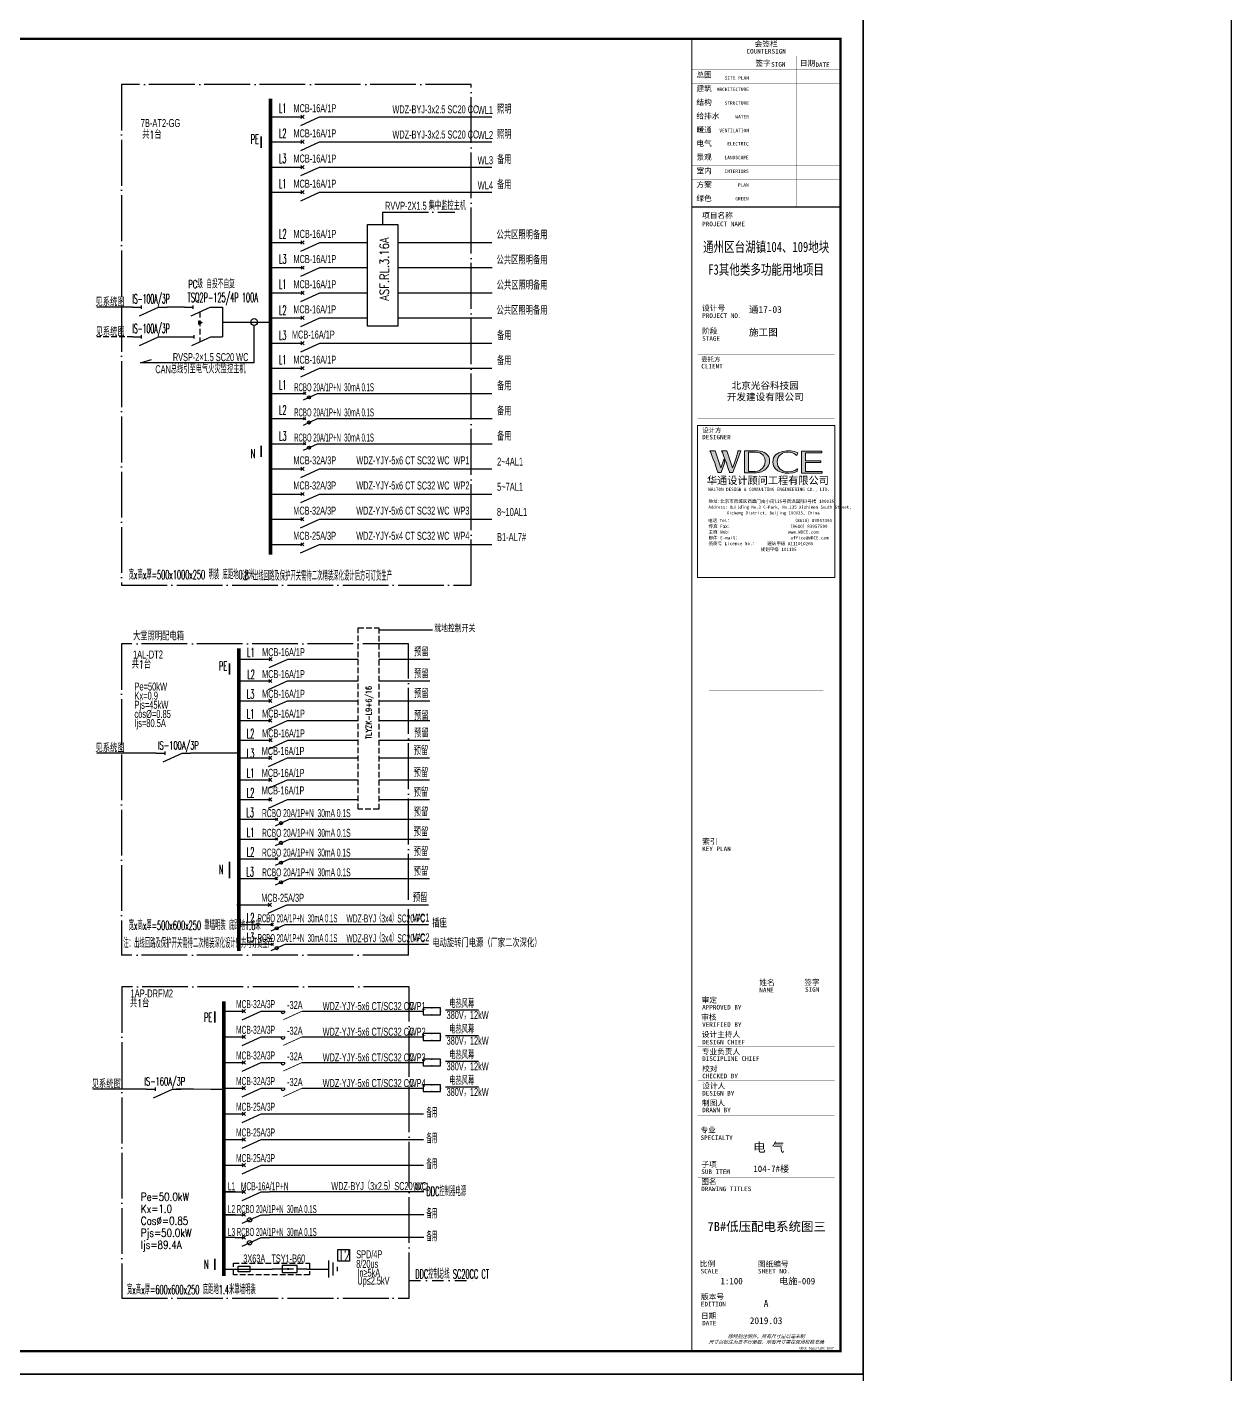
# Model space of a CAD drawing. Extents: x -127004 to 341119, y -13158 to 456864.
# Drawn here: x 288442 to 341119, y 68161 to 127086 of the extents above; entities that cross this region are included whole.
import ezdxf
from ezdxf.enums import TextEntityAlignment as Align

# ---------------------------------------------------------------- set-up
doc = ezdxf.new("R2010")
doc.units = 0
doc.header["$LTSCALE"] = 1000
for name, pattern in [('CONTINOUS', [0]), ('DASH', [0.35, 0.25, -0.1]), ('DASHDOT', [1, 0.5, -0.25, 0, -0.25]), ('DOTE', [2.42, 2, -0.2, 0.02, -0.2]), ('HIDDEN', [0.375, 0.25, -0.125])]:
    doc.linetypes.add(name, pattern=pattern)
doc.layers.get('0').update_dxf_attribs({"linetype": 'CONTINUOUS'})
doc.layers.get('Defpoints').update_dxf_attribs({"linetype": 'CONTINUOUS'})
for name, color, linetype in [('D-TEXT', 7, 'CONTINUOUS'), ('DIM-箱柜', 3, 'CONTINUOUS'), ('DOTLN', 2, 'DASH'), ('DQ', 7, 'CONTINOUS'), ('EL-1', 4, 'DASH'), ('ELEMENT', 3, 'CONTINUOUS'), ('EQUIP-动力', 3, 'CONTINUOUS'), ('EQUIP-照明', 3, 'CONTINUOUS'), ('EQUIP-箱柜', 3, 'CONTINUOUS'), ('SIG_TEXT', 7, 'CONTINUOUS'), ('SL', 6, 'CONTINUOUS'), ('TEL_TEXT', 3, 'CONTINUOUS'), ('TEL_TITLE', 7, 'CONTINUOUS'), ('WIRE', 4, 'CONTINUOUS'), ('WIRE-动力', 50, 'CONTINUOUS'), ('WIRE-照明', 1, 'CONTINUOUS'), ('内审意见修改', 2, 'CONTINUOUS'), ('字', 7, 'CONTINUOUS')]:
    doc.layers.add(name, color=color, linetype=linetype)
doc.layers.add('内审要求修改2.10', color=6, linetype='CONTINUOUS', plot=False)
doc.styles.add('_COMPLEX', font='ros.shx', dxfattribs={"width": 0.6, "bigfont": 'jd.shx'})
doc.styles.add('_HZTXT', font='ROMANS2', dxfattribs={"width": 0.8, "bigfont": 'HZDF2'})
doc.styles.add('_TCH_DIM', font='SIMPLEX', dxfattribs={"bigfont": 'GBCBIG'})
doc.styles.add('_TCH_LABEL', font='COMPLEX', dxfattribs={"bigfont": 'GBCBIG'})
doc.styles.add('_TEL_DIM', font='ROMANS2', dxfattribs={"width": 0.8, "height": 3.5, "bigfont": 'HZDF2'})
doc.styles.add('B', font='ROMANS2', dxfattribs={"width": 0.8, "bigfont": 'HZDF2'})
doc.styles.add('DIM_FONT', font='ROMANS', dxfattribs={"bigfont": 'HZTXT'})
doc.styles.get("Standard").update_dxf_attribs({"font": 'GBENOR', "bigfont": 'GBCBIG'})
doc.styles.add('华文细黑', font='STXIHEI.TTF')
doc.styles.add('图签信息$0$hwxh', font='STXIHEI.TTF')
doc.styles.add('图签信息$0$华文细黑', font='STXIHEI.TTF', dxfattribs={"height": 10})

# ---------------------------------------------------------------- blocks, each defined once
blk = doc.blocks.new('SADF AGF AERG AER GER')
at = {"layer": 'DIM-箱柜'}
blk.add_lwpolyline([(-462150, -1228514), (-378050, -1228514), (-378050, -1287914), (-462150, -1287914)], close=True, dxfattribs=at)
blk = doc.blocks.new('A$C6873132B')
at = {"layer": 'DIM-箱柜'}
blk.add_blockref('SADF AGF AERG AER GER', (378050, 1287914), dxfattribs=at)
blk = doc.blocks.new('M_M19DXM')
for p, q in [((-0.25, -0.2), (0, -0.75)), ((-0.047, -0.203), (0.047, -0.297)), ((-0.047, -0.297), (0.047, -0.203))]:
    blk.add_line(p, q)
for points in [[(0, 0), (0, -0.25)], [(0, -0.75), (0, -1)]]:
    blk.add_lwpolyline(points)
blk.add_circle((-0.151, -0.417), 0.0615)
at = {"style": 'DIM_FONT', "width": 0.8, "flags": 9}
blk.add_attdef('S', (0.25, -0.5), '', height=0.2, dxfattribs=at)
blk = doc.blocks.new('M_M7')
for p, q in [((-0.25, -0.2), (0, -0.75)), ((-0.047, -0.297), (0.047, -0.203)), ((-0.047, -0.203), (0.047, -0.297))]:
    blk.add_line(p, q)
for points in [[(0, 0), (0, -0.25)], [(0, -0.75), (0, -1)]]:
    blk.add_lwpolyline(points)
at = {"width": 0.8, "flags": 9}
blk.add_attdef('S', (0.25, -0.5), '', height=0.2, dxfattribs=at)
blk = doc.blocks.new('M_M8')
for p, q in [((-0.25, -0.2), (0, -0.75)), ((0.05, -0.25), (-0.05, -0.25))]:
    blk.add_line(p, q)
for points in [[(0, 0), (0, -0.25)], [(0, -0.75), (0, -1)]]:
    blk.add_lwpolyline(points)
at = {"style": 'DIM_FONT', "width": 0.8, "flags": 9}
blk.add_attdef('S', (0.25, -0.5), '', height=0.2, dxfattribs=at)
blk = doc.blocks.new('A$C358712B1')
at = {"layer": 'D-TEXT', "style": '_HZTXT', "width": 0.45}
blk.add_text('注：出线回路及保护开关需待二次精装深化设计后方可订货生产', height=400, dxfattribs=at).set_placement((5569, 124))
blk = doc.blocks.new('$element$00000525')
for points in [[(0, 0), (0, -0.25)], [(-0.25, -0.2), (0, -0.75), (0, -1)], [(-0.047, -0.203), (0.047, -0.297)], [(0.047, -0.203), (-0.047, -0.297)]]:
    blk.add_lwpolyline(points)
blk.add_circle((-0.151, -0.417), 0.0615)
at = {"flags": 9}
blk.add_attdef('S', (0, 0), '', height=0.00000667, dxfattribs=at)
blk = doc.blocks.new('$equip$00001413')
for p, q in [((0.75, 0.6), (-0.75, 0.6)), ((-0.75, 0.6), (-0.75, 0)), ((-0.75, 0), (0.75, 0)), ((0.75, 0), (0.75, 0.6))]:
    blk.add_line(p, q)
for p in [(-0.75, 0.3), (0, 0.6), (0, 0), (0.75, 0.3)]:
    blk.add_point(p)
at = {"style": '_TCH_LABEL', "flags": 9}
blk.add_attdef('A', (0, 0), '', height=0.00002, dxfattribs=at)
blk = doc.blocks.new('M_M24')
for p, q in [((-0.25, -0.375), (0.25, -0.375)), ((-0.1875, -0.5), (0.1875, -0.5)), ((-0.0625, -0.625), (0.0625, -0.625))]:
    blk.add_line(p, q)
blk.add_lwpolyline([(0, 0), (0, -0.375)])
at = {"width": 0.8, "flags": 9}
blk.add_attdef('S', (0.25, -0.5), '', height=0.2, dxfattribs=at)
blk = doc.blocks.new('M_M17')
for p, q in [((-0.1, -0.717), (-0.1, -0.283)), ((-0.1, -0.283), (0.1, -0.283)), ((0, -0.383), (0, -0.717)), ((0.1, -0.283), (0.1, -0.717)), ((0.1, -0.717), (-0.1, -0.717))]:
    blk.add_line(p, q)
for points in [[(0, 0), (0, -0.283)], [(0, -0.717), (0, -1)]]:
    blk.add_lwpolyline(points)
for points in [[(-0.033, -0.567), (0.033, -0.567), (0, -0.367), (0.033, -0.567)], [(0.033, -0.567), (0, -0.367), (-0.033, -0.567), (0.033, -0.567)], [(0, -0.367), (-0.033, -0.567), (0.033, -0.567), (0, -0.367)]]:
    blk.add_solid(points)
at = {"width": 0.8, "flags": 9}
blk.add_attdef('S', (0.25, -0.5), '', height=0.2, dxfattribs=at)
blk = doc.blocks.new('T2')
at = {"layer": 'DOTLN', "linetype": 'DASH'}
blk.add_lwpolyline([(90187, 212212), (93515, 212212), (93515, 211702), (90187, 211702)], close=True, dxfattribs=at)
at = {"layer": 'ELEMENT'}
blk.add_lwpolyline([(90398, 211827), (90398, 212087), (90908, 212087), (90908, 211827)], close=True, dxfattribs=at)
at = {"layer": 'TEL_TEXT', "ltscale": 2}
blk.add_lwpolyline([(94753, 212803), (95266, 212803), (95266, 212299), (94753, 212299)], close=True, dxfattribs=at)
at = {"layer": 'WIRE-照明'}
for p, q in [((89771, 211957), (91898, 211957)), ((93398, 211957), (94211, 211957))]:
    blk.add_line(p, q, dxfattribs=at)
at = {"layer": 'ELEMENT', "yscale": 1500, "zscale": 1500}
for name, p, xscale, rotation in [('M_M24', (93805, 211957), 1500, 90), ('M_M17', (93398, 211957), -1500, 270)]:
    blk.add_blockref(name, p, dxfattribs=dict(at, xscale=xscale, rotation=rotation))
at = {"layer": 'TEL_TEXT', "style": '_TEL_DIM', "width": 0.64}
blk.add_text('T2', height=500, dxfattribs=at).set_placement((94798, 212299))
at = {"layer": 'TEL_TEXT', "ltscale": 2, "style": '_COMPLEX', "width": 0.6}
for s, p in [('SPD/4P', (95563, 212426)), ('3X63A   TSY1-B60', (90622, 212242)), ('8/20us', (95563, 212005)), ('Up≤2.5kV', (95615, 211275)), ('In≥5kA', (95615, 211621))]:
    blk.add_text(s, height=350, dxfattribs=at).set_placement(p)
blk = doc.blocks.new('$equip$00001781')
blk.add_circle((0, 0), 0.5)
at = {"flags": 9}
blk.add_attdef('A', (0, 0), '', height=0.00002, dxfattribs=at)
blk = doc.blocks.new('图签信息$0$WDCE Copyright200X')
at = {"const_width": 0.016}
blk.add_lwpolyline([(-10.6, 1.26, 1), (-11.4, 1.26, 1)], format="xyb", close=True, dxfattribs=at)
at = {"style": '图签信息$0$华文细黑'}
for s, p in [('WDCE ', (-11.46, 0.5)), ('     Copyright ', (-3.51, 0.5))]:
    blk.add_text(s, height=1, dxfattribs=at).set_placement(p, align=Align.BOTTOM_RIGHT)
blk.add_text('c', height=0.6, dxfattribs=at).set_placement((-11.04, 1.35), align=Align.MIDDLE_CENTER)
blk.add_attdef('200X', text='', height=1, dxfattribs=at).set_placement((-0.45, 0.5), align=Align.BOTTOM_RIGHT)
blk = doc.blocks.new('图签信息$0$logo2')
h = blk.add_hatch(color=7)
h.paths.add_polyline_path([(19.02, -7.36), (15.84, -7.36), (15.84, -3.97), (18.97, -3.97), (18.97, -4.24), (16.46, -4.24), (16.46, -5.45), (18.81, -5.45), (18.81, -5.69), (16.47, -5.69), (16.47, -7.12), (19.02, -7.12)])
edge = h.paths.add_edge_path()
edge.add_spline(control_points=[(15.26, -4.21), (15.26, -4.21), (15.13, -4.65), (15.13, -4.65), (15.13, -4.65), (14.62, -4.1), (13.73, -4.1), (13.04, -4.1), (12.07, -4.54), (12.08, -5.62), (12.08, -6.49), (12.77, -7.16), (13.73, -7.17), (14.66, -7.17), (15.23, -6.68), (15.23, -6.68), (15.23, -6.68), (15.16, -7.11), (15.16, -7.11), (13.63, -7.7), (11.42, -7.29), (11.41, -5.64), (11.4, -3.72), (14.16, -3.66), (15.26, -4.21)], knot_values=[0, 0, 0, 0, 1, 1, 1, 2, 2, 2, 3, 3, 3, 4, 4, 4, 5, 5, 5, 6, 6, 6, 7, 7, 7, 8, 8, 8, 8], degree=3, periodic=0)
edge = h.paths.add_edge_path(flags=16)
edge.add_spline(control_points=[(10.23, -5.57), (10.23, -5.16), (10.12, -4.83), (9.9, -4.58), (9.63, -4.27), (9.23, -4.12), (8.69, -4.12), (8.69, -4.12), (7.64, -4.12), (7.64, -4.12), (7.64, -4.12), (7.64, -7.1), (7.64, -7.1), (7.64, -7.1), (8.66, -7.1), (8.66, -7.1), (9.13, -7.1), (9.52, -6.93), (9.82, -6.6), (10.09, -6.31), (10.23, -5.96), (10.23, -5.57)], knot_values=[0, 0, 0, 0, 1, 1, 1, 2, 2, 2, 3, 3, 3, 4, 4, 4, 5, 5, 5, 6, 6, 6, 7, 7, 7, 7], degree=3, periodic=0)
edge = h.paths.add_edge_path()
edge.add_spline(control_points=[(10.92, -5.51), (10.92, -5.96), (10.72, -6.37), (10.34, -6.72), (9.92, -7.1), (9.41, -7.29), (8.82, -7.29), (8.82, -7.29), (7.03, -7.29), (7.03, -7.29), (7.03, -7.29), (7.03, -3.92), (7.03, -3.92), (7.03, -3.92), (9.1, -3.92), (9.1, -3.92), (9.59, -3.92), (10.01, -4.06), (10.36, -4.34), (10.73, -4.64), (10.92, -5.03), (10.92, -5.51)], knot_values=[0, 0, 0, 0, 1, 1, 1, 2, 2, 2, 3, 3, 3, 4, 4, 4, 5, 5, 5, 6, 6, 6, 7, 7, 7, 7], degree=3, periodic=0)
at = {"lineweight": 0}
blk.add_lwpolyline([(19.02, -7.36), (15.84, -7.36), (15.84, -3.97), (18.97, -3.97), (18.97, -4.24), (16.46, -4.24), (16.46, -5.45), (18.81, -5.45), (18.81, -5.69), (16.47, -5.69), (16.47, -7.12), (19.02, -7.12), (19.02, -7.36)], dxfattribs=at)
for points, knots in [([(10.92, -5.51), (10.92, -5.96), (10.72, -6.37), (10.34, -6.72), (9.92, -7.1), (9.41, -7.29), (8.82, -7.29), (8.82, -7.29), (7.03, -7.29), (7.03, -7.29), (7.03, -7.29), (7.03, -3.92), (7.03, -3.92), (7.03, -3.92), (9.1, -3.92), (9.1, -3.92), (9.59, -3.92), (10.01, -4.06), (10.36, -4.34), (10.73, -4.64), (10.92, -5.03), (10.92, -5.51)], [0, 0, 0, 0, 1, 1, 1, 2, 2, 2, 3, 3, 3, 4, 4, 4, 5, 5, 5, 6, 6, 6, 7, 7, 7, 7]), ([(10.23, -5.57), (10.23, -5.16), (10.12, -4.83), (9.9, -4.58), (9.63, -4.27), (9.23, -4.12), (8.69, -4.12), (8.69, -4.12), (7.64, -4.12), (7.64, -4.12), (7.64, -4.12), (7.64, -7.1), (7.64, -7.1), (7.64, -7.1), (8.66, -7.1), (8.66, -7.1), (9.13, -7.1), (9.52, -6.93), (9.82, -6.6), (10.09, -6.31), (10.23, -5.96), (10.23, -5.57)], [0, 0, 0, 0, 1, 1, 1, 2, 2, 2, 3, 3, 3, 4, 4, 4, 5, 5, 5, 6, 6, 6, 7, 7, 7, 7]), ([(15.26, -4.21), (15.26, -4.21), (15.13, -4.65), (15.13, -4.65), (15.13, -4.65), (14.62, -4.1), (13.73, -4.1), (13.04, -4.1), (12.07, -4.54), (12.08, -5.62), (12.08, -6.49), (12.77, -7.16), (13.73, -7.17), (14.66, -7.17), (15.23, -6.68), (15.23, -6.68), (15.23, -6.68), (15.16, -7.11), (15.16, -7.11), (13.63, -7.7), (11.42, -7.29), (11.41, -5.64), (11.4, -3.72), (14.16, -3.66), (15.26, -4.21)], [0, 0, 0, 0, 1, 1, 1, 2, 2, 2, 3, 3, 3, 4, 4, 4, 5, 5, 5, 6, 6, 6, 7, 7, 7, 8, 8, 8, 8])]:
    blk.add_open_spline(points, degree=3, knots=knots, dxfattribs=at)
blk = doc.blocks.new('图签信息$0$logo1')
h = blk.add_hatch(color=8)
edge = h.paths.add_edge_path()
edge.add_spline(control_points=[(3.86, -5.21), (3.63, -5.88), (3.39, -6.56), (3.39, -6.56), (3.39, -6.56), (2.5, -3.91), (2.5, -3.91), (2.5, -3.91), (1.8, -3.91), (1.69, -3.91), (2.02, -4.39), (2.95, -7.27), (2.95, -7.27), (2.95, -7.27), (3.44, -7.27), (3.44, -7.27), (3.44, -7.27), (4.03, -5.66), (4.03, -5.66), (4.03, -5.66), (3.86, -5.21), (3.86, -5.21)], knot_values=[0, 0, 0, 0, 1, 1, 1, 2, 2, 2, 3, 3, 3, 4, 4, 4, 5, 5, 5, 6, 6, 6, 7, 7, 7, 7], degree=3, periodic=0)
h = blk.add_hatch(color=7)
edge = h.paths.add_edge_path()
edge.add_spline(control_points=[(6.04, -3.91), (6.09, -4.1), (5.2, -6.56), (5.2, -6.56), (5.2, -6.56), (4.3, -3.91), (4.3, -3.91), (4.3, -3.91), (3.6, -3.91), (3.49, -3.91), (3.82, -4.39), (4.75, -7.27), (4.75, -7.27), (4.75, -7.27), (5.24, -7.27), (5.24, -7.27), (5.24, -7.27), (6.33, -4.3), (6.33, -4.3), (6.33, -4.3), (6.48, -3.91), (6.48, -3.91), (6.48, -3.91), (6.21, -3.91), (6.04, -3.91)], knot_values=[0, 0, 0, 0, 1, 1, 1, 2, 2, 2, 3, 3, 3, 4, 4, 4, 5, 5, 5, 6, 6, 6, 7, 7, 7, 8, 8, 8, 8], degree=3, periodic=0)
at = {"color": 8, "lineweight": 0}
blk.add_open_spline([(3.86, -5.21), (3.63, -5.88), (3.39, -6.56), (3.39, -6.56), (3.39, -6.56), (2.5, -3.91), (2.5, -3.91), (2.5, -3.91), (1.8, -3.91), (1.69, -3.91), (2.02, -4.39), (2.95, -7.27), (2.95, -7.27), (2.95, -7.27), (3.44, -7.27), (3.44, -7.27), (3.44, -7.27), (4.03, -5.66), (4.03, -5.66), (4.03, -5.66), (3.86, -5.21), (3.86, -5.21)], degree=3, knots=[0, 0, 0, 0, 1, 1, 1, 2, 2, 2, 3, 3, 3, 4, 4, 4, 5, 5, 5, 6, 6, 6, 7, 7, 7, 7], dxfattribs=at)
at = {"lineweight": 0}
blk.add_open_spline([(6.04, -3.91), (6.09, -4.1), (5.2, -6.56), (5.2, -6.56), (5.2, -6.56), (4.3, -3.91), (4.3, -3.91), (4.3, -3.91), (3.6, -3.91), (3.49, -3.91), (3.82, -4.39), (4.75, -7.27), (4.75, -7.27), (4.75, -7.27), (5.24, -7.27), (5.24, -7.27), (5.24, -7.27), (6.33, -4.3), (6.33, -4.3), (6.33, -4.3), (6.48, -3.91), (6.48, -3.91), (6.48, -3.91), (6.21, -3.91), (6.04, -3.91)], degree=3, knots=[0, 0, 0, 0, 1, 1, 1, 2, 2, 2, 3, 3, 3, 4, 4, 4, 5, 5, 5, 6, 6, 6, 7, 7, 7, 8, 8, 8, 8], dxfattribs=at)
blk.add_blockref('图签信息$0$logo2', (0, 0))
blk = doc.blocks.new('图签信息$0$时间-logo')
at = {"layer": 'Defpoints', "lineweight": 0}
blk.add_lwpolyline([(0, -23.46), (-21.17, -23.46), (-21.17, 0), (0, 0), (0, -23.46)], dxfattribs=at)
blk.add_blockref('图签信息$0$logo1', (-20.97, 0))
at = {"style": '图签信息$0$hwxh'}
for s, height, p in [('华通设计顾问工程有限公司 ', 1.15, (-19.73, -9.05)), ('WALTON DESIGN & CONSULTING ENGINEERING CO., LTD.', 0.5, (-19.5, -10.1)), ('Address: Building No.3 C-Park, No.135 Xizhimen South Street, ', 0.47, (-19.48, -12.83)), ('地址:北京市西城区西直门南小街135号西派国际3号楼 100035', 0.5, (-19.48, -11.94)), ('电话 Tel：                        （8610）83957395 ', 0.5, (-19.56, -14.91)), ('Xicheng District, Beijing 100035, China ', 0.47, (-16.69, -13.72)), ('传真 Fax：                      （8610）83957590 ', 0.5, (-19.48, -15.8)), ('主页 Web：                      www.WDCE.com ', 0.5, (-19.48, -16.69)), ('资质号 Licence No.：    建筑甲级 A111010265 ', 0.5, (-19.48, -18.47)), ('邮件 E-mail：                    office@WDCE.com ', 0.5, (-19.48, -17.58)), ('   规划甲级 101195', 0.5, (-12.6, -19.36))]:
    blk.add_text(s, height=height, dxfattribs=at).set_placement(p)
blk = doc.blocks.new('图签信息')
at = {"const_width": 0.5}
for points in [[(-65, 574), (-65, 500.5), (0, 500.5), (0, 574)], [(-65, 0), (0, 0), (0, 500.5), (-65, 500.5)]]:
    blk.add_lwpolyline(points, close=True, dxfattribs=at)
at = {"const_width": 0.05}
for points in [[(-65, 566.5), (0, 566.5)], [(-39.14, 566.5), (-39.14, 500.5)], [(-19.1, 566.5), (-19.1, 500.5)], [(-65, 560.5), (0, 560.5)], [(-65, 554.5), (0, 554.5)], [(-65, 548.5), (0, 548.5)], [(-65, 542.5), (0, 542.5)], [(-65, 536.5), (0, 536.5)], [(-65, 530.5), (0, 530.5)], [(-65, 524.5), (0, 524.5)], [(-65, 518.5), (0, 518.5)], [(-65, 512.5), (0, 512.5)], [(-65, 512.5), (0, 512.5)], [(-65, 506.5), (0, 506.5)], [(-65, 500.5), (0, 500.5)], [(-62.5, 450.87), (-2.5, 450.87)], [(-62.5, 440.87), (-2.5, 440.87)], [(-2.5, 407.85), (-2.5, 436.12), (-62.5, 436.12), (-62.5, 407.85)], [(-62.5, 407.85), (-2.5, 407.85)], [(-62.5, 404.92), (-62.5, 227.83)], [(-62.5, 404.92), (-2.5, 404.92)], [(-62.5, 227.83), (-2.5, 227.83), (-2.5, 404.92)], [(-57.5, 338.36), (-7.5, 338.36)], [(-57.5, 288.83), (-7.5, 288.83)], [(-57.5, 234.85), (-7.5, 234.85)], [(-62.5, 227.83), (-2.5, 227.83)], [(-62.5, 217.74), (-2.5, 217.74)], [(-62.5, 103.26), (-2.5, 103.26), (-2.5, 163.26), (-62.5, 163.26), (-62.5, 103.26)], [(-37.5, 163.26), (-37.5, 103.26)], [(-20, 163.26), (-20, 103.26)], [(-62.5, 155.76), (-2.5, 155.76)], [(-62.5, 148.26), (-2.5, 148.26)], [(-62.5, 140.76), (-2.5, 140.76)], [(-62.5, 133.26), (-2.5, 133.26)], [(-62.5, 125.76), (-2.5, 125.76)], [(-62.5, 118.26), (-2.5, 118.26)], [(-62.5, 110.76), (-2.5, 110.76)], [(-62.5, 98.5), (-2.5, 98.5), (-2.5, 10), (-62.5, 10), (-62.5, 98.5)], [(-62.5, 83.5), (-2.5, 83.5)], [(-62.5, 76), (-2.5, 76)], [(-62.5, 40), (-2.5, 40)], [(-37.5, 40), (-37.5, 26)], [(-62.5, 26), (-2.5, 26)], [(-62.5, 18), (-2.5, 18)]]:
    blk.add_lwpolyline(points, dxfattribs=at)
at = {"ltscale": 0.001, "xscale": 2.834689937531525, "yscale": 2.834689937531525, "zscale": 2.834689937531525}
blk.add_blockref('图签信息$0$时间-logo', (-2.5, 404.92), dxfattribs=at)
blk.add_blockref('图签信息$0$WDCE Copyright200X', (-2.5, 0)).add_auto_attribs({'200X': '2007'})
at = {"style": '图签信息$0$华文细黑'}
for s, height, p in [('会签栏', 2.4, (-32.5, 573)), ('COUNTERSIGN', 2, (-32.5, 569.6))]:
    blk.add_text(s, height=height, dxfattribs=at).set_placement(p, align=Align.TOP_CENTER)
for s, height, p in [('总图', 2.4, (-63, 559.5)), ('签字', 2.4, (-37.22, 564.63)), ('SIGN', 2, (-30.32, 563.88)), ('日期', 2.4, (-17.79, 564.58)), ('DATE', 2, (-10.96, 563.7)), ('建筑', 2.4, (-63, 553.5)), ('结构', 2.4, (-63, 547.5)), ('给排水', 2.4, (-63, 541.5)), ('暖通', 2.4, (-63, 535.5)), ('电气', 2.4, (-63, 529.5)), ('景观', 2.4, (-63, 523.5)), ('室内', 2.4, (-63, 517.5)), ('方案', 2.4, (-63, 511.5)), ('绿色', 2.4, (-63, 505.5)), ('项目名称', 2.4, (-60.5, 498)), ('PROJECT NAME', 2, (-60.5, 494.08)), ('设计号', 2.4, (-60.54, 457.48)), ('PROJECT NO.', 2, (-60.5, 453.97)), ('阶段', 2.4, (-60.5, 447.47)), ('STAGE', 2, (-60.5, 443.97)), ('委托方', 2, (-60.9, 434.86)), ('CLIENT', 2, (-60.9, 431.86)), ('设计方', 2, (-60.5, 403.83)), ('DESIGNER', 2, (-60.5, 400.83)), ('索引', 2.4, (-60.5, 224.14)), ('KEY PLAN', 2, (-60.5, 220.74)), ('姓名', 2.4, (-35.5, 162.47)), ('签字', 2.4, (-15.81, 162.57)), ('SIGN', 2, (-15.5, 159.2)), ('审定', 2.4, (-60.73, 154.81)), ('NAME', 2, (-35.5, 158.96)), ('审核', 2.4, (-60.95, 147.29)), ('APPROVED BY', 2, (-60.5, 151.44)), ('VERIFIED BY', 2, (-60.5, 143.91)), ('设计主持人', 2.4, (-60.68, 139.76)), ('DESIGN CHIEF', 2, (-60.5, 136.19)), ('专业负责人', 2.4, (-60.67, 132.26)), ('校对', 2.4, (-60.5, 124.76)), ('DISCIPLINE CHIEF', 2, (-60.5, 128.98)), ('CHECKED BY', 2, (-60.5, 121.37)), ('设计人', 2.4, (-60.5, 117.26)), ('DESIGN BY', 2, (-60.5, 113.83)), ('制图人', 2.4, (-60.61, 109.76)), ('DRAWN BY', 2, (-60.5, 106.5)), ('SPECIALTY', 2, (-61.23, 94.38)), ('专业', 2.4, (-61.23, 97.93)), ('子项', 2.4, (-60.88, 82.92)), ('SUB ITEM', 2, (-60.88, 79.5)), ('DRAWING TITLES', 2, (-60.91, 72)), ('图名', 2.4, (-60.91, 75.41)), ('比例', 2.4, (-61.56, 39.42)), ('SCALE', 2, (-61.19, 36)), ('SHEET NO.', 2, (-36.1, 36)), ('图纸编号', 2.4, (-36.1, 39.32)), ('版本号', 2.4, (-61, 25.03)), ('EDITION', 2, (-61.06, 21.61)), ('日期', 2.4, (-61, 16.68)), ('DATE', 2, (-60.5, 13.26))]:
    blk.add_text(s, height=height, dxfattribs=at).set_placement(p, align=Align.TOP_LEFT)
for s, p in [('SITE PLAN', (-40.06, 557.7)), ('ARCHITECTURE', (-40.06, 552.7)), ('STRUCTURE', (-40.06, 546.7)), ('WATER', (-40.06, 540.7)), ('VENTILATION', (-40.06, 534.7)), ('ELECTRIC', (-40.14, 528.89)), ('LANDSCAPE', (-40.14, 522.89)), ('INTERIORS', (-40.14, 516.89)), ('PLAN', (-40.14, 510.89)), ('GREEN', (-40.14, 504.89))]:
    blk.add_text(s, height=1.5, dxfattribs=at).set_placement(p, align=Align.TOP_RIGHT)
at = {"color": 4, "style": '图签信息$0$华文细黑', "width": 0.75}
for s, p in [('通州区台湖镇104、109地块', (-32.5, 480.78)), ('F3其他类多功能用地项目', (-32.5, 470.91))]:
    blk.add_text(s, height=4.5, dxfattribs=at).set_placement(p, align=Align.CENTER)
at = {"color": 4, "style": '图签信息$0$华文细黑'}
for s, p in [('A', (-32.53, 19.4)), ('2019.03', (-32.53, 11.84))]:
    blk.add_text(s, height=3, dxfattribs=at).set_placement(p, align=Align.CENTER)
at = {"style": '图签信息$0$华文细黑', "oblique": 20}
for s, p in [('除特别注明外，所有尺寸是以毫米制', (-32.5, 6.5)), ('尺寸以标注为准不得量取，所有尺寸需在现场校核准确', (-32.5, 4))]:
    blk.add_text(s, height=1.5, dxfattribs=at).set_placement(p, align=Align.MIDDLE_CENTER)
at = {"color": 4, "ltscale": 0.001, "char_height": 3, "width": 58.4895, "style": '图签信息$0$华文细黑'}
for s, insert, attachment_point in [('通17-03', (-40.06, 455.51), 4), ('施工图', (-40.06, 445.51), 4), ('北京光谷科技园\\P开发建设有限公司', (-32.9, 419.71), 5)]:
    blk.add_mtext(s, dxfattribs=dict(at, insert=insert, attachment_point=attachment_point))
blk = doc.blocks.new('图签-A1')
at = {"color": 2}
blk.add_blockref('图签信息', (0, 0), dxfattribs=at)
blk = doc.blocks.new('$element$00000577')
at = {"const_width": 0.0233}
for points in [[(0, 0), (0, -0.25)], [(-0.25, -0.2), (0, -0.75), (0, -1)]]:
    blk.add_lwpolyline(points, dxfattribs=at)
blk.add_arc((-0.008, -0.192), 0.0589, 81.8699, 278.1301)
at = {"flags": 9}
blk.add_attdef('S', (0, 0), '', height=0.00000667, dxfattribs=at)

msp = doc.modelspace()

# ---------------------------------------------------------------- linework, layer by layer
at = {"color": 0, "linetype": 'DOTE'}
for p, q in [((307881, 124561), (292581, 124561)), ((292581, 124561), (292581, 102661)), ((307881, 102661), (307881, 124561)), ((304003, 118983, 0), (307161, 118983, 0)), ((304003, 118983, 0), (304003, 118477, 0)), ((292581, 102661), (307881, 102661))]:
    msp.add_line(p, q, dxfattribs=at)
at = {"linetype": 'DOTE'}
for p, q in [((305138, 100097), (292580, 100097)), ((292580, 100097, 0), (292580, 86491, 0)), ((305138, 86491, 0), (305138, 100097, 0)), ((305138, 86491), (292580, 86491)), ((305166, 85093), (292587, 85093)), ((292587, 85093), (292587, 71477)), ((305166, 71477), (305166, 85093)), ((292587, 71477), (305166, 71477))]:
    msp.add_line(p, q, dxfattribs=at)
msp.add_lwpolyline([(127272, 356455), (341119, 356455), (341119, -13158), (127272, -13158)], close=True)
at = {"color": 1, "linetype": 'Continuous', "const_width": 72.9}
for points in [[(298695, 122294), (298695, 121797)], [(298695, 108768), (298695, 108271)]]:
    msp.add_lwpolyline(points, dxfattribs=at)
at = {"linetype": 'Continuous', "const_width": 72.9}
for points in [[(297303, 99246), (297303, 98749)], [(296655, 84021), (296655, 83524)], [(296655, 73213), (296655, 72716)]]:
    msp.add_lwpolyline(points, dxfattribs=at)
at = {"linetype": 'Continuous', "const_width": 72.9, "elevation": 0}
msp.add_lwpolyline([(297303, 90575), (297303, 89848)], dxfattribs=at)
at = {"layer": 'DOTLN', "linetype": 'DASH', "elevation": 0}
msp.add_lwpolyline([(302933, 100809), (303843, 100809), (303843, 92872), (302933, 92872)], close=True, dxfattribs=at)
at = {"layer": 'DQ'}
msp.add_lwpolyline([(304667, 113999), (303339, 113999), (303338, 118442), (304666, 118442)], close=True, dxfattribs=at)
at = {"layer": 'EL-1'}
msp.add_line((293078, 113528), (291504, 113528), dxfattribs=at)
at = {"layer": 'ELEMENT', "elevation": 0}
msp.add_lwpolyline([(303855, 100718), (306184, 100718)], dxfattribs=at)
at = {"layer": 'SIG_TEXT'}
for p, q in [((306756, 84095, 0), (308202, 84095, 0)), ((306756, 82972, 0), (308202, 82972, 0)), ((306756, 81850, 0), (308202, 81850, 0)), ((306756, 80727, 0), (308202, 80727, 0))]:
    msp.add_line(p, q, dxfattribs=at)
at = {"layer": 'TEL_TEXT', "ltscale": 2}
for p, q in [((298383, 112390, 0), (298383, 114028)), ((293408, 112390, 0), (293885, 112541, 0)), ((298383, 112390, 0), (293408, 112390, 0))]:
    msp.add_line(p, q, dxfattribs=at)
at = {"layer": 'TEL_TITLE'}
msp.add_lwpolyline([(240931, 68161), (325031, 68161), (325031, 127561), (240931, 127561)], close=True, dxfattribs=at)
at = {"layer": 'TEL_TITLE', "const_width": 100}
msp.add_lwpolyline([(243431, 69161), (324031, 69161), (324031, 126561), (243431, 126561)], close=True, dxfattribs=at)
at = {"layer": 'WIRE', "color": 7, "linetype": 'DASHDOT'}
msp.add_lwpolyline([(305166, 72247), (307944, 72247)], dxfattribs=at)
at = {"layer": 'WIRE-动力', "linetype": 'Continuous', "const_width": 37.5}
for points in [[(291331, 80622), (294054, 80622)], [(294804, 80622), (297057, 80622)]]:
    msp.add_lwpolyline(points, dxfattribs=at)
at = {"layer": 'WIRE-照明'}
for p, q in [((299092, 123157), (300496, 123157)), ((301434, 123157), (308784, 123157)), ((299092, 122056), (300496, 122056)), ((301434, 122056), (308784, 122056)), ((299092, 120956), (300496, 120956)), ((301434, 120956), (308784, 120956)), ((299092, 119855), (300496, 119855)), ((301434, 119855), (308784, 119855)), ((299095, 117658), (300499, 117658)), ((301436, 117658), (303340, 117658)), ((304666, 117658), (308787, 117658)), ((299102, 116558), (300506, 116558)), ((301443, 116558), (303341, 116557)), ((304666, 116558), (308793, 116558)), ((299099, 115457), (300503, 115457)), ((301441, 115457), (303339, 115457)), ((304663, 115457), (308791, 115457)), ((296643, 114827), (297003, 114827)), ((297003, 114827), (297003, 113528)), ((299095, 114357), (300499, 114357)), ((301436, 114357), (303339, 114357)), ((304666, 114357), (308787, 114357)), ((295951, 114231), (295951, 114084)), ((295951, 114231), (296110, 114157)), ((295951, 114084), (296110, 114157)), ((297003, 114178), (297857, 114178)), ((297857, 114178), (299097, 114178)), ((296639, 113528), (297003, 113528)), ((299095, 113256), (300499, 113256)), ((301436, 113256), (308787, 113256)), ((299092, 112156), (300496, 112156)), ((301434, 112156), (308787, 112156)), ((299092, 111055), (300496, 111055)), ((301434, 111055), (308784, 111055)), ((299097, 109955), (300501, 109955)), ((301439, 109955), (308789, 109955)), ((299097, 108854), (300501, 108854)), ((301439, 108854), (308789, 108854)), ((299092, 107754), (300496, 107754)), ((301434, 107754), (308787, 107754)), ((299090, 106654), (300494, 106654)), ((301432, 106654), (308784, 106654)), ((299088, 105553), (300492, 105553)), ((301429, 105553), (308782, 105553)), ((299088, 104453), (300492, 104453)), ((301429, 104453), (308782, 104453)), ((297703, 99436), (299107, 99436)), ((300042, 99436), (302933, 99436)), ((303843, 99436), (306066, 99436)), ((297703, 98477), (299107, 98477)), ((300042, 98477), (302933, 98477)), ((303843, 98477), (306066, 98477)), ((297684, 97613), (299088, 97613)), ((300042, 97613), (302933, 97613)), ((303843, 97613), (306066, 97613)), ((297686, 96749), (299090, 96749)), ((300042, 96749), (302933, 96749)), ((303843, 96749), (306066, 96749)), ((297684, 95885), (299088, 95885)), ((300042, 95885), (302933, 95885)), ((303843, 95885), (306066, 95885)), ((297684, 95116), (299088, 95116)), ((300023, 95116), (302933, 95116)), ((303843, 95116), (306047, 95116)), ((297686, 94157), (299090, 94157)), ((300026, 94157), (302933, 94157)), ((303843, 94157), (306050, 94157)), ((297686, 93293), (299090, 93293)), ((300023, 93293), (302933, 93293)), ((303843, 93293), (306047, 93293)), ((297668, 92428), (299072, 92428)), ((300026, 92428), (306050, 92428)), ((297686, 91564), (299090, 91564)), ((300028, 91564), (306052, 91564)), ((297686, 90700), (299090, 90700)), ((300026, 90700, 0), (306050, 90700, 0)), ((297668, 89836), (299072, 89836)), ((300028, 89836), (306052, 89836)), ((297630, 88690), (299034, 88690)), ((299990, 88690, 0), (306014, 88690, 0)), ((297686, 87826, 0), (299090, 87826, 0)), ((300023, 87826, 0), (306013, 87826, 0)), ((297686, 86962), (299090, 86962)), ((300023, 86962), (306013, 86962)), ((297057, 84032), (297900, 84032)), ((299025, 84032), (299726, 84032)), ((300476, 84032), (305785, 84032)), ((297057, 82910), (297900, 82910)), ((299025, 82910), (299551, 82910)), ((300476, 82910), (305785, 82910)), ((297057, 81787), (297900, 81787)), ((299025, 81787), (299551, 81787)), ((300476, 81787), (305785, 81787)), ((296493, 80622), (297057, 80622)), ((297057, 80665), (297900, 80665)), ((299025, 80665), (299551, 80665)), ((300476, 80665), (305785, 80665)), ((297057, 79543), (297900, 79543)), ((299025, 79543), (305785, 79543)), ((297057, 78420), (297900, 78420)), ((299025, 78420), (305785, 78420)), ((297057, 77298), (297900, 77298)), ((299025, 77298), (305785, 77298)), ((297557, 76132, 0), (297057, 76132)), ((297057, 76132), (297900, 76132)), ((305805, 76132), (299057, 76132)), ((297557, 75132, 0), (297057, 75132)), ((297057, 75132), (297900, 75132)), ((305805, 75132), (299057, 75132)), ((297557, 74132, 0), (297057, 74132)), ((305805, 74132), (299057, 74132))]:
    msp.add_line(p, q, dxfattribs=at)
at = {"layer": 'WIRE-照明', "linetype": 'Continuous'}
for p, q in [((293071, 114827), (291499, 114827)), ((295330, 114827), (294571, 114827)), ((294390, 113528), (295362, 113528)), ((294097, 95321), (291499, 95321)), ((297705, 95321), (295597, 95321)), ((293675, 80622), (291331, 80622)), ((295735, 80622), (294976, 80622))]:
    msp.add_line(p, q, dxfattribs=at)
at = {"layer": 'WIRE-照明', "linetype": 'HIDDEN'}
msp.add_line((296012, 114626), (296012, 113312), dxfattribs=at)
at = {"layer": 'WIRE-照明', "const_width": 160}
for points in [[(299097, 123944), (299097, 104004)], [(297705, 99912), (297705, 86673)], [(297057, 84465), (297057, 72447)]]:
    msp.add_lwpolyline(points, dxfattribs=at)

# ---------------------------------------------------------------- block references
msp.add_blockref('A$C358712B1', (287091, 86681))
at = {"layer": 'DIM-箱柜'}
msp.add_blockref('SADF AGF AERG AER GER', (703081, 1356075), dxfattribs=at)
at = {"layer": 'DQ', "xscale": 1500, "yscale": 1500, "zscale": 1500, "rotation": 90}
for name, p in [('M_M7', (300121, 123157)), ('M_M7', (300121, 122056)), ('M_M7', (300121, 120956)), ('M_M7', (300121, 119855)), ('M_M7', (300124, 117658)), ('M_M7', (300131, 116558)), ('M_M7', (300128, 115457)), ('M_M8', (293071, 114827)), ('M_M8', (295330, 114827)), ('M_M7', (300124, 114357)), ('M_M8', (293071, 113528)), ('M_M8', (295362, 113528)), ('M_M7', (300124, 113256)), ('M_M7', (300121, 112156)), ('M_M7', (300121, 107754)), ('M_M7', (300119, 106654)), ('M_M7', (300117, 105553)), ('M_M7', (300117, 104453)), ('M_M7', (298732, 99436)), ('M_M7', (298715, 98477)), ('M_M7', (298715, 97613)), ('M_M7', (298715, 96749)), ('M_M7', (298732, 95885)), ('M_M8', (294101, 95321)), ('M_M7', (298713, 95116)), ('M_M7', (298715, 94157)), ('M_M7', (298715, 93293)), ('M_M7', (298694, 88690)), ('M_M8', (293679, 80622))]:
    msp.add_blockref(name, p, dxfattribs=at)
at = {"layer": 'EL-1'}
msp.add_blockref('T2', (207285, -139201), dxfattribs=at)
at = {"layer": 'ELEMENT'}
for name, p, xscale, yscale, zscale, rotation in [('M_M19DXM', (300314, 111055), 1125, 1125, 1125, 90), ('M_M19DXM', (300314, 109955), 1125, 1125, 1125, 90), ('M_M19DXM', (300314, 108854), 1125, 1125, 1125, 90), ('M_M19DXM', (299088, 92428), 1124.999999999998, 1124.999999999998, 1124.999999999998, 89.99999999999999), ('M_M19DXM', (299090, 91564), 1125, 1125, 1125, 90), ('M_M19DXM', (299088, 90700), 1125, 1125, 1125, 90), ('M_M19DXM', (299090, 89836), 1125, 1125, 1125, 90), ('M_M19DXM', (298898, 87826, 0), 1125, 1125, 1125, 90), ('M_M19DXM', (298898, 86962), 1125, 1125, 1125, 90), ('M_M7', (297557, 84032, 0), 1500, 1500, 1500, 90), ('$element$00000577', (299351, 84032), 1500, 1500, 1500, 90), ('M_M7', (297557, 82910, 0), 1500, 1500, 1500, 90), ('$element$00000577', (299351, 82910), 1500, 1500, 1500, 90), ('M_M7', (297557, 81787, 0), 1500, 1500, 1500, 90), ('$element$00000577', (299351, 81787), 1500, 1500, 1500, 90), ('M_M7', (297557, 80665, 0), 1500, 1500, 1500, 90), ('$element$00000577', (299351, 80665), 1500, 1500, 1500, 90), ('M_M7', (297557, 79543, 0), 1500, 1500, 1500, 90), ('M_M7', (297557, 78420, 0), 1500, 1500, 1500, 90), ('M_M7', (297557, 77298, 0), 1500, 1500, 1500, 90), ('M_M7', (297557, 76132, 0), 1500, 1500, 1500, 90)]:
    msp.add_blockref(name, p, dxfattribs=dict(at, xscale=xscale, yscale=yscale, zscale=zscale, rotation=rotation))
at = {"layer": 'EQUIP-照明', "linetype": 'ByBlock', "xscale": 300, "yscale": 300, "zscale": 300}
msp.add_blockref('$equip$00001781', (298383, 114178), dxfattribs=at)
at = {"layer": 'EQUIP-箱柜', "xscale": 500, "yscale": 500, "zscale": 500}
for p in [(306157, 83881), (306157, 82758), (306157, 81636), (306157, 80514)]:
    msp.add_blockref('$equip$00001413', p, dxfattribs=at)
at = {"layer": 'SL', "xscale": 100, "yscale": 100, "zscale": 100}
msp.add_blockref('图签-A1', (324031, 69161), dxfattribs=at)
at = {"layer": 'TEL_TEXT', "ltscale": 2, "xscale": 1500, "yscale": 1500, "zscale": 1500, "rotation": 90}
for p in [(297557, 75132, 0), (297557, 74132, 0)]:
    msp.add_blockref('$element$00000525', p, dxfattribs=at)
at = {"layer": '内审要求修改2.10'}
for p in [(325031, 68161), (325031, 8761)]:
    msp.add_blockref('A$C6873132B', p, dxfattribs=at)

# ---------------------------------------------------------------- texts
at = {"layer": 'D-TEXT', "style": '_HZTXT'}
for s, width, p in [('L1', 0.45, (299463, 123335)), ('L2', 0.45, (299463, 122234)), ('L3', 0.45, (299463, 121134)), ('L1', 0.45, (299463, 120033)), ('L2', 0.45, (299469, 117836)), ('L3', 0.45, (299467, 116735)), ('TSQ2P-125/4P 100A', 0.45, (295469, 115053)), ('L1', 0.45, (299465, 115635)), ('IS-100A/3P', 0.4, (293055, 114994, 0)), ('L2', 0.45, (299465, 114496)), ('IS-100A/3P', 0.4, (293055, 113694, 0)), ('L3', 0.45, (299463, 113395)), ('L1', 0.45, (299465, 112334)), ('L1', 0.45, (299463, 111233)), ('L2', 0.45, (299467, 110133)), ('L3', 0.45, (299467, 108993)), ('宽x高x厚=500x1000x250 明装 底距地0.8米', 0.45, (292891, 102924)), ('注：出线回路及保护开关需待二次精装深化设计后方可订货生产', 0.45, (297861, 102868)), ('L1', 0.45, (298071, 99531)), ('PE', 0.45, (296841, 98930)), ('L2', 0.45, (298078, 98572)), ('L3', 0.45, (298057, 97707)), ('L1', 0.45, (298059, 96843)), ('L2', 0.45, (298057, 95979)), ('L3', 0.45, (298059, 95115)), ('L1', 0.45, (298059, 94251)), ('L2', 0.45, (298059, 93387)), ('L3', 0.45, (298040, 92523)), ('L1', 0.45, (298059, 91658)), ('L2', 0.45, (298059, 90794)), ('N', 0.45, (296841, 90030, 0)), ('L3', 0.45, (298040, 89930)), ('宽x高x厚=500x600x250 靠墙明装 底距地1.6米', 0.45, (292890, 87586)), ('L2', 0.45, (298059, 87920, 0)), ('L3', 0.45, (298059, 87056)), ('PE', 0.45, (296193, 83562)), ('备用', 0.45, (305919, 79382)), ('备用', 0.45, (305919, 78260)), ('备用', 0.45, (305919, 77138)), ('DDC控制器电源', 0.45, (305919, 75950)), ('备用', 0.45, (305919, 74972)), ('备用', 0.45, (305919, 73972)), ('N', 0.45, (296193, 72759)), ('DDC控制总线 SC20CC CT', 0.45, (305430, 72335)), ('宽x高x厚=600x600x250 底距地1.4米靠墙明装 ', 0.45, (292819, 71656))]:
    msp.add_text(s, height=400, dxfattribs=dict(at, width=width)).set_placement(p)
at = {"layer": 'D-TEXT', "color": 1, "style": '_HZTXT', "width": 0.45}
for s, p in [('PE', (298233, 121978)), ('N', (298233, 108219))]:
    msp.add_text(s, height=400, dxfattribs=at).set_placement(p)
at = {"layer": 'D-TEXT', "style": '_HZTXT', "width": 0.8}
msp.add_text('ASF.RL.3.16A', height=400, rotation=90, dxfattribs=at).set_placement((304274, 115109))
at = {"layer": 'EQUIP-动力', "style": '_TCH_DIM'}
msp.add_text('就地控制开关', height=300, rotation=360, dxfattribs=at).set_placement((306259, 100615, 0))
at = {"layer": 'EQUIP-动力', "style": '_TCH_DIM', "width": 0.705882}
msp.add_text('TLYZK-L9+6/16', height=250, rotation=90, dxfattribs=at).set_placement((303516, 95936, 0))
at = {"layer": 'SIG_TEXT', "style": '_TEL_DIM', "width": 0.8}
for s, p in [('Pe=50.0kW', (293424, 75741)), ('Kx=1.0', (293424, 75216)), ('Cos%%C=0.85', (293424, 74691)), ('Pjs=50.0kW', (293424, 74166)), ('Ijs=89.4A', (293424, 73641))]:
    msp.add_text(s, height=350, dxfattribs=at).set_placement(p)
at = {"layer": 'TEL_TEXT', "ltscale": 2, "style": '_COMPLEX'}
for s, width, p in [('MCB-16A/1P', 0.6, (300103, 123357)), ('WDZ-BYJ-3x2.5 SC20 CC', 0.6, (304432, 123306)), ('WL1', 0.7, (308161, 123283)), ('照明', 0.7, (309005, 123301)), ('7B-AT2-GG', 0.7, (293421, 122708)), ('MCB-16A/1P', 0.6, (300103, 122256)), ('照明', 0.7, (309005, 122200)), ('WDZ-BYJ-3x2.5 SC20 CC', 0.6, (304432, 122206)), ('WL2', 0.7, (308161, 122183)), ('MCB-16A/1P', 0.6, (300103, 121156)), ('WL3', 0.7, (308161, 121082)), ('备用', 0.7, (309005, 121100)), ('MCB-16A/1P', 0.6, (300103, 120055)), ('WL4', 0.7, (308161, 119982)), ('备用', 0.7, (309005, 119999)), ('RVVP-2X1.5 集中监控主机', 0.6, (304110, 119088, 0)), ('MCB-16A/1P', 0.6, (300104, 117859)), ('公共区照明备用', 0.7, (308986, 117802)), ('MCB-16A/1P', 0.6, (300103, 116758)), ('公共区照明备用', 0.7, (308986, 116702)), ('MCB-16A/1P', 0.6, (300101, 115657)), ('公共区照明备用', 0.7, (308991, 115601)), ('MCB-16A/1P', 0.6, (300096, 114557)), ('公共区照明备用', 0.7, (308986, 114501)), ('MCB-16A/1P', 0.6, (300036, 113456)), ('备用', 0.7, (309005, 113400)), (' RVSP-2×1.5 SC20 WC', 0.6, (294738, 112468, 0)), ('MCB-16A/1P', 0.6, (300099, 112356)), ('备用', 0.7, (309005, 112300)), ('CAN总线引至电气火灾监控主机', 0.6, (294059, 111939, 0)), ('RCBO 20A/1P+N  30mA 0.1S', 0.45, (300133, 111151)), ('备用', 0.7, (309005, 111199)), ('RCBO 20A/1P+N  30mA 0.1S', 0.45, (300133, 110050)), ('备用', 0.7, (309010, 110099)), ('RCBO 20A/1P+N  30mA 0.1S', 0.45, (300133, 108950)), ('备用', 0.7, (309010, 108999)), ('MCB-32A/3P', 0.6, (300099, 107954)), ('WDZ-YJY-5x6 CT SC32 WC  WP1', 0.6, (302853, 107954)), ('2~4AL1', 0.7, (309010, 107898)), ('MCB-32A/3P', 0.6, (300096, 106853)), ('WDZ-YJY-5x6 CT SC32 WC  WP2', 0.6, (302851, 106853)), ('5~7AL1', 0.7, (309008, 106798)), ('MCB-32A/3P', 0.6, (300094, 105753)), ('WDZ-YJY-5x6 CT SC32 WC  WP3', 0.6, (302849, 105753)), ('8~10AL1', 0.7, (309005, 105697)), ('MCB-25A/3P', 0.6, (300094, 104652)), ('WDZ-YJY-5x4 CT SC32 WC  WP4', 0.6, (302849, 104652)), ('B1-AL7#', 0.7, (309005, 104597)), ('大堂照明配电箱', 0.7, (293082, 100257)), ('1AL-DT2', 0.7, (293082, 99459)), ('预留', 0.7, (305380, 99563)), ('Pe=50kW', 0.7, (293145, 98060)), ('Kx=0.9 ', 0.7, (293145, 97660)), ('Pjs=45kW', 0.7, (293145, 97260)), ('cos%%C=0.85', 0.7, (293145, 96860)), ('Ijs=80.5A', 0.7, (293145, 96460)), ('预留', 0.7, (305361, 95242)), ('预留', 0.7, (305363, 94283)), ('预留', 0.7, (305361, 93419)), ('预留', 0.7, (305363, 92555)), ('WDZ-BYJ（3x4）SC20-FC', 0.5, (302419, 87915, 0)), ('WDZ-BYJ（3x4）SC20-FC', 0.5, (302419, 87051)), ('1AP-DRFM2', 0.7, (292975, 84635)), ('MCB-32A/3P', 0.5, (297588, 84167, 0)), ('-32A', 0.6, (299825, 84128)), ('WDZ-YJY-5x6 CT/SC32 CC', 0.6, (301380, 84082)), ('WP1', 0.6, (305190, 84082)), ('电热风幕', 0.6, (306918, 84177, -124)), ('380V，12kW', 0.6, (306801, 83693, -124)), ('MCB-32A/3P', 0.5, (297588, 83044)), ('-32A', 0.6, (299825, 83005)), ('WDZ-YJY-5x6 CT/SC32 CC', 0.6, (301380, 82960, 0)), ('电热风幕', 0.6, (306918, 83055, -124)), ('380V，12kW', 0.6, (306801, 82570, -124)), ('MCB-32A/3P', 0.5, (297588, 81922, 0)), ('-32A', 0.6, (299825, 81883)), ('WDZ-YJY-5x6 CT/SC32 CC', 0.6, (301380, 81838)), ('电热风幕', 0.6, (306918, 81932, -124)), ('380V，12kW', 0.6, (306801, 81448, -124)), ('MCB-32A/3P', 0.5, (297588, 80799)), ('-32A', 0.6, (299825, 80761)), ('WDZ-YJY-5x6 CT/SC32 CC', 0.6, (301380, 80715, 0)), ('电热风幕', 0.6, (306918, 80810, -124)), ('380V，12kW', 0.6, (306801, 80325, -124)), ('MCB-25A/3P', 0.5, (297588, 79677)), ('MCB-25A/3P', 0.5, (297588, 78554)), ('MCB-25A/3P', 0.5, (297588, 77432)), ('L1', 0.5, (297229, 76203, 0)), ('MCB-16A/1P+N', 0.5, (297800, 76203, 0)), ('WDZ-BYJ（3x2.5）SC20 WC', 0.6, (301758, 76208)), ('L2', 0.5, (297229, 75203, 0)), ('RCBO 20A/1P+N  30mA 0.1S', 0.45, (297626, 75203, 0)), ('L3', 0.5, (297229, 74203, 0)), ('RCBO 20A/1P+N  30mA 0.1S', 0.45, (297626, 74203, 0))]:
    msp.add_text(s, height=350, dxfattribs=dict(at, width=width)).set_placement(p)
at = {"layer": 'TEL_TEXT', "linetype": 'Continuous', "style": 'B', "oblique": 0.7, "width": 0.7}
for s, p in [('共1台', (293481, 122195)), ('见系统图', (291437, 114866)), ('见系统图', (291442, 113567)), ('共1台', (293025, 99026)), ('见系统图', (291437, 95360)), ('共1台 ', (292945, 84202)), ('见系统图', (291269, 80661))]:
    msp.add_text(s, height=350, dxfattribs=at).set_placement(p)
at = {"layer": 'TEL_TEXT', "linetype": 'Continuous', "style": 'B', "width": 0.55}
for s, p in [('PC级 自投不自复', (295506, 115660)), ('IS-100A/3P', (294173, 95487)), ('IS-160A/3P', (293577, 80788))]:
    msp.add_text(s, height=350, dxfattribs=at).set_placement(p)
at = {"layer": 'TEL_TEXT', "style": '_COMPLEX'}
for s, width, p in [('预留', 0.7, (305380, 98604)), ('预留', 0.7, (305380, 97740)), ('预留', 0.7, (305380, 96781)), ('预留', 0.7, (305380, 96011)), ('预留', 0.7, (305363, 91691)), ('预留', 0.7, (305363, 90827)), ('预留', 0.7, (305363, 89963)), ('预留', 0.7, (305326, 88817, 0)), ('WC1', 0.7, (305326, 87953, 0)), ('插座', 0.7, (306175, 87700, 0)), ('WC2', 0.7, (305326, 87089)), ('电动旋转门电源（厂家二次深化）', 0.7, (306175, 86836)), ('WP2', 0.6, (305190, 82960)), ('WP3', 0.6, (305190, 81838)), ('WP4', 0.6, (305190, 80715)), ('WC1', 0.6, (305329, 76182))]:
    msp.add_text(s, height=350, dxfattribs=dict(at, width=width)).set_placement(p)
at = {"layer": '内审意见修改', "ltscale": 2, "style": '_COMPLEX'}
for s, width, p in [('MCB-16A/1P', 0.6, (298731, 99563)), ('MCB-16A/1P', 0.6, (298731, 98604)), ('MCB-16A/1P', 0.6, (298731, 97740)), ('MCB-16A/1P', 0.6, (298731, 96875)), ('MCB-16A/1P', 0.6, (298731, 96011)), ('MCB-16A/1P', 0.6, (298712, 95242)), ('MCB-16A/1P', 0.6, (298715, 94283)), ('MCB-16A/1P', 0.6, (298712, 93514)), ('RCBO 20A/1P+N  30mA 0.1S', 0.5, (298724, 92524)), ('RCBO 20A/1P+N  30mA 0.1S', 0.5, (298727, 91660)), ('RCBO 20A/1P+N  30mA 0.1S', 0.5, (298724, 90796)), ('RCBO 20A/1P+N  30mA 0.1S', 0.5, (298727, 89932)), ('MCB-25A/3P', 0.6, (298693, 88817)), ('RCBO 20A/1P+N  30mA 0.1S', 0.45, (298534, 87922, 0)), ('RCBO 20A/1P+N  30mA 0.1S', 0.45, (298534, 87058))]:
    msp.add_text(s, height=350, dxfattribs=dict(at, width=width)).set_placement(p)
at = {"layer": '字', "style": '华文细黑'}
for s, p in [('104-7#楼', (320220, 76995)), ('1:100', (318784, 72084)), ('电施-009', (321349, 72084))]:
    msp.add_text(s, height=285.4, dxfattribs=at).set_placement(p)
at = {"layer": '字', "char_height": 400, "width": 78154.16, "attachment_point": 5, "style": '华文细黑'}
for s, insert in [('电 气', (320895, 78058)), ('7B#低压配电系统图三', (320806, 74591))]:
    msp.add_mtext(s, dxfattribs=dict(at, insert=insert))

doc.saveas('drawing.dxf')
